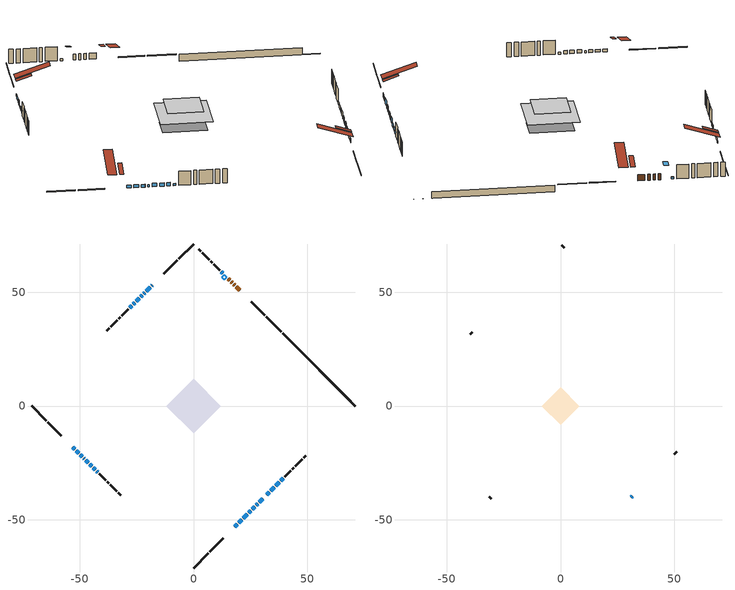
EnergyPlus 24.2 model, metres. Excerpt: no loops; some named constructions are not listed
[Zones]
conditioned space
 floor outside (Floor1 construction): -3.86,0 0,3.86 3.86,0 0,-3.86 z1.25
 floor adiabatic (AdiabaticFloorConstruction): -11.9,0 0,11.9 11.9,0 0,-11.9 z3.69
 floor foundation (Slab1 construction): -8,2.19 -2.19,8 8,-2.19 2.19,-8 z-1.13
 wall outside (RimJoist1 construction): 0,-71.2 6.49,-64.72 / -71.2,0 -64.72,-6.49 / 0,71.2 -6.49,64.72 / 38.54,32.66 32.05,39.15 z1.25:1.55
 wall outside (RimJoist2 construction): 7.14,-64.06 13.14,-58.06 / -64.06,-7.14 -58.06,-13.14 / -7.14,64.06 -13.14,58.06 / 31.4,39.81 25.4,45.81 z1.25:1.55
 wall outside (AdiabaticWallConstruction 1): 20.39,50.81 18.86,52.34 / 18.2,53 17.6,53.61 / 16.94,54.26 16.49,54.71 / 15.84,55.36 15.27,55.94 z1.25:3.28
 wall outside (AdiabaticWallConstruction): -18.15,53.06 -18.44,52.77 / -53.06,-18.15 -52.1,-19.1 / -51.45,-19.76 -50.4,-20.8 / -49.75,-21.46 -48.94,-22.27 / -21.37,49.84 -21.76,49.44 z1.25:2.17; 18.15,-53.06 19.19,-52.01 / 19.85,-51.36 21.14,-50.06 / 36.23,-34.97 37.78,-33.42 / -25.76,45.44 -26.52,44.68 / -27.17,44.03 -28.11,43.09 z1.25:2.57; 21.8,-49.41 23.67,-47.54 / 25.81,-45.4 26.85,-44.35 / 32.15,-39.05 33.39,-37.81 z1.25:3.23; -19.09,52.11 -20.71,50.49 / 27.5,-43.7 28.31,-42.89 / -47.28,-23.92 -46.24,-24.96 / -45.58,-25.62 -44.63,-26.57 / -43.97,-27.23 -43.16,-28.04 z1.25:2.37; 24.32,-46.88 25.15,-46.05 z1.25:2.77; 28.97,-42.23 30.48,-40.72 z1.25:2.9; -48.28,-22.92 -47.94,-23.26 z1.25:1.91; -22.42,48.79 -23.23,47.98 z1.25:2.93; 12.82,58.39 12.29,58.91 / -42.51,-28.69 -41.99,-29.22 z1.25:1.94; 34.05,-37.15 35.58,-35.63 z1.25:2.6; -23.88,47.32 -25.11,46.1 z1.25:1.5; 38.43,-32.77 39.39,-31.81 z1.25:2.47
 wall outside (Wall1 construction): 40.05,-31.15 42.84,-28.36 / -41.33,-29.87 -38.54,-32.67 / -28.76,42.44 -31.56,39.64 / 11.64,59.57 8.84,62.36 z1.25:6.13
 wall outside (Wall2 construction): 43.5,-27.7 44.11,-27.09 / -37.88,-33.32 -37.27,-33.94 / -32.22,38.99 -32.83,38.38 / 8.18,63.02 7.57,63.63 z1.25:6.13
 wall outside (Wall3 construction): 44.77,-26.43 47.75,-23.45 / -36.61,-34.59 -33.63,-37.58 / -33.48,37.72 -36.47,34.74 / 6.92,64.29 3.93,67.27 z1.25:6.13
 wall outside (Wall4 construction): 48.41,-22.79 49.42,-21.78 / -32.97,-38.23 -31.96,-39.24 / -37.12,34.08 -38.13,33.07 / 3.28,67.93 2.27,68.94 z1.25:6.13
 wall foundation (FoundationWall1 construction): 39.2,32.01,-1.13 39.2,32.01,1.25 67.11,4.09,1.25 67.11,4.09,-1.03 71.2,0,-1.03 71.2,0,-1.13
 window (WindowConstruction 18): -18.15,53.06 -18.44,52.77 z1.25:2.16
 window (WindowConstruction 2): 18.15,-53.06 19.19,-52.01 z1.25:2.57
 window (WindowConstruction 3): 19.85,-51.36 21.14,-50.06 z1.25:2.57
 window (WindowConstruction 4): 21.8,-49.41 23.67,-47.54 z1.25:3.23
 window (WindowConstruction 5): -53.06,-18.15 -52.1,-19.1 z1.25:2.16
 window (WindowConstruction 6): -51.45,-19.76 -50.4,-20.8 z1.25:2.16
 window (WindowConstruction 7): -49.75,-21.46 -48.94,-22.27 z1.25:2.16
 window (WindowConstruction 8): -19.09,52.11 -20.71,50.49 z1.25:2.37
 window (WindowConstruction 9): 24.32,-46.88 25.15,-46.05 z1.25:2.77
 window (WindowConstruction 10): 25.81,-45.4 26.85,-44.35 z1.25:3.23
 window (WindowConstruction 11): 27.51,-43.7 28.31,-42.89 z1.25:2.37
 window (WindowConstruction 12): 28.97,-42.23 30.48,-40.72 z1.25:2.9
 window (WindowConstruction 13): -48.28,-22.92 -47.94,-23.26 z1.25:1.91
 window (WindowConstruction 14): -47.28,-23.92 -46.24,-24.96 z1.25:2.37
 window (WindowConstruction 15): -45.58,-25.62 -44.63,-26.57 z1.25:2.37
 window (WindowConstruction 19): -21.37,49.84 -21.76,49.44 z1.25:2.16
 window (WindowConstruction 16): -22.42,48.79 -23.23,47.98 z1.25:2.93
 window (WindowConstruction 17): -43.97,-27.23 -43.17,-28.04 z1.25:2.37
 window (WindowConstruction 22): 12.81,58.39 12.29,58.91 z1.25:1.94
 window (WindowConstruction 23): 32.15,-39.05 33.39,-37.81 z1.25:3.23
 window (WindowConstruction 24): 34.05,-37.15 35.57,-35.63 z1.25:2.6
 window (WindowConstruction 25): 36.23,-34.97 37.78,-33.43 z1.25:2.57
 window (WindowConstruction 26): -42.51,-28.69 -41.99,-29.22 z1.25:1.94
 window (WindowConstruction 20): -23.88,47.32 -25.11,46.1 z1.25:1.5
 window (WindowConstruction 21): 38.43,-32.77 39.39,-31.81 z1.25:2.47
 window (WindowConstruction): -25.76,45.44 -26.52,44.69 z1.25:2.57
 window (WindowConstruction 1): -27.17,44.03 -28.11,43.1 z1.25:2.57
 door (Door): 20.39,50.81 18.86,52.34 z1.25:3.28
 door (Door 1): 18.2,53 17.6,53.61 z1.25:3.28
 door (Door 2): 16.94,54.26 16.5,54.71 z1.25:3.28
 door (Door 3): 15.84,55.36 15.27,55.94 z1.25:3.28
 ceiling adiabatic (AdiabaticFloorConstruction): 0,-11.9 11.9,0 0,11.9 -11.9,0 z3.69
 roof outside (Roof2 construction): 17.49,-53.71,6.13 13.95,-50.17,7.8 13.01,-51.1,7.8 16.56,-54.65,6.13; -53.71,-17.49,6.13 -50.17,-13.95,7.8 -51.1,-13.01,7.8 -54.65,-16.56,6.13; -17.49,53.71,6.13 -13.95,50.17,7.8 -13.01,51.1,7.8 -16.56,54.65,6.13; 21.05,50.15,6.13 17.51,46.61,7.8 18.44,45.68,7.8 21.98,49.22,6.13
 roof outside (AdiabaticRoofConstruction): 13.47,57.73,6.13 12.39,56.65,6.64 13.53,55.51,6.64 14.61,56.59,6.13
 skylight (SkylightConstruction): 13.47,57.73,6.13 12.39,56.65,6.64 13.53,55.52,6.64 14.61,56.59,6.13
attic - vented
 floor to conditioned space (Floor3 construction Reversed): -8.18,0 0,8.18 8.18,0 0,-8.18 z6.13
 wall outside (AdiabaticWallConstruction): 31.13,-40.07 31.5,-39.71 z1.25:2.17
 wall outside (Wall5 construction): 50.08,-21.13 51.03,-20.17 / -31.3,-39.9 -30.35,-40.85 / -38.79,32.41 -39.74,31.46 / 1.61,69.59 0.66,70.55 z1.25:6.13
 window (WindowConstruction 27): 31.14,-40.07 31.5,-39.71 z1.25:2.16
 roof outside (Roof1 construction): 15.9,-55.3,6.13 7.93,-47.34,9.88 5.83,-49.44,9.88 13.8,-57.4,6.13; -55.3,-15.9,6.13 -47.34,-7.93,9.88 -49.44,-5.83,9.88 -57.4,-13.8,6.13; -15.9,55.3,6.13 -7.93,47.34,9.88 -5.83,49.44,9.88 -13.8,57.4,6.13; 22.64,48.56,6.13 14.67,40.6,9.88 16.77,38.5,9.88 24.74,46.46,6.13
[Construction]
Floor3 construction: ceiling loosefill ins, ceiling stud and cavity, gypsum board
[EnergyManagementSystem:Program]
component_loads_program: Set loads_htg_walls = 0; Set loads_htg_rim_joists = 0; Set loads_htg_foundation_walls = 0; Set loads_htg_floors = 0; Set loads_htg_slabs = 0; Set loads_htg_ceilings = 0; Set loads_htg_roofs = 0; Set loads_htg_windows_conduction = 0; Set loads_htg_windows_solar = 0; Set loads_htg_doors = 0; Set loads_htg_skylights_conduction = 0; Set loads_htg_skylights_solar = 0; Set loads_htg_internal_mass = 0; Set loads_htg_intgains = 0; Set loads_htg_lighting = 0; Set loads_htg_infil = 0; Set loads_htg_mechvent = 0; Set loads_htg_natvent = 0; Set loads_htg_whf = 0; Set loads_htg_ducts = 0; Set loads_clg_walls = 0; Set loads_clg_rim_joists = 0; Set loads_clg_foundation_walls = 0; Set loads_clg_floors = 0; Set loads_clg_slabs = 0; Set loads_clg_ceilings = 0; Set loads_clg_roofs = 0; Set loads_clg_windows_conduction = 0; Set loads_clg_windows_solar = 0; Set loads_clg_doors = 0; Set loads_clg_skylights_conduction = 0; Set loads_clg_skylights_solar = 0; Set loads_clg_internal_mass = 0; Set loads_clg_intgains = 0; Set loads_clg_lighting = 0; Set loads_clg_infil = 0; Set loads_clg_mechvent = 0; Set loads_clg_natvent = 0; Set loads_clg_whf = 0; Set loads_clg_ducts = 0; Set hr_walls = 0; Set hr_walls = hr_walls + s_conv_18 + s_ig_18 + s_sol_18 + s_lgt_18 + s_surf_18; Set hr_walls = hr_walls + s_conv_19 + s_ig_19 + s_sol_19 + s_lgt_19 + s_surf_19; Set hr_walls = hr_walls + s_conv_20 + s_ig_20 + s_sol_20 + s_lgt_20 + s_surf_20; Set hr_walls = hr_walls + s_conv_21 + s_ig_21 + s_sol_21 + s_lgt_21 + s_surf_21; Set hr_walls = hr_walls + s_conv_22 + s_ig_22 + s_sol_22 + s_lgt_22 + s_surf_22; Set hr_walls = hr_walls + s_conv_23 + s_ig_23 + s_sol_23 + s_lgt_23 + s_surf_23; Set hr_walls = hr_walls + s_conv_24 + s_ig_24 + s_sol_24 + s_lgt_24 + s_surf_24; Set hr_walls = hr_walls + s_conv_25 + s_ig_25 + s_sol_25 + s_lgt_25 + s_surf_25; Set hr_walls = hr_walls + s_conv_26 + s_ig_26 + s_sol_26 + s_lgt_26 + s_surf_26; Set hr_walls = hr_walls + s_conv_27 + s_ig_27 + s_sol_27 + s_lgt_27 + s_surf_27; Set hr_walls = hr_walls + s_conv_28 + s_ig_28 + s_sol_28 + s_lgt_28 + s_surf_28; Set hr_walls = hr_walls + s_conv_29 + s_ig_29 + s_sol_29 + s_lgt_29 + s_surf_29; Set hr_walls = hr_walls + s_conv_30 + s_ig_30 + s_sol_30 + s_lgt_30 + s_surf_30; Set hr_walls = hr_walls + s_conv_31 + s_ig_31 + s_sol_31 + s_lgt_31 + s_surf_31; Set hr_walls = hr_walls + s_conv_32 + s_ig_32 + s_sol_32 + s_lgt_32 + s_surf_32; Set hr_walls = hr_walls + s_conv_33 + s_ig_33 + s_sol_33 + s_lgt_33 + s_surf_33; Set hr_rim_joists = 0; Set hr_rim_joists = hr_rim_joists + s_conv_5 + s_ig_5 + s_sol_5 + s_lgt_5 + s_surf_5; Set hr_rim_joists = hr_rim_joists + s_conv_6 + s_ig_6 + s_sol_6 + s_lgt_6 + s_surf_6; Set hr_rim_joists = hr_rim_joists + s_conv_7 + s_ig_7 + s_sol_7 + s_lgt_7 + s_surf_7; Set hr_rim_joists = hr_rim_joists + s_conv_8 + s_ig_8 + s_sol_8 + s_lgt_8 + s_surf_8; Set hr_rim_joists = hr_rim_joists + s_conv_9 + s_ig_9 + s_sol_9 + s_lgt_9 + s_surf_9; Set hr_rim_joists = hr_rim_joists + s_conv_10 + s_ig_10 + s_sol_10 + s_lgt_10 + s_surf_10; Set hr_rim_joists = hr_rim_joists + s_conv_11 + s_ig_11 + s_sol_11 + s_lgt_11 + s_surf_11; Set hr_rim_joists = hr_rim_joists + s_conv_12 + s_ig_12 + s_sol_12 + s_lgt_12 + s_surf_12; Set hr_foundation_walls = 0; Set hr_foundation_walls = hr_foundation_walls + s_conv_2 + s_ig_2 + s_sol_2 + s_lgt_2 + s_surf_2; Set hr_floors = 0; Set hr_floors = hr_floors + s_conv + s_ig + s_sol + s_lgt + s_surf; Set hr_slabs = 0; Set hr_slabs = hr_slabs + s_conv_17 + s_ig_17 + s_sol_17 + s_lgt_17 + s_surf_17; Set hr_ceilings = 0; Set hr_ceilings = hr_ceilings + s_conv_1 + s_ig_1 + s_sol_1 + s_lgt_1 + s_surf_1; Set hr_roofs = 0; Set hr_roofs = hr_roofs + s_conv_13 + s_ig_13 + s_sol_13 + s_lgt_13 + s_surf_13; Set hr_roofs = hr_roofs + s_conv_14 + s_ig_14 + s_sol_14 + s_lgt_14 + s_surf_14; Set hr_roofs = hr_roofs + s_conv_15 + s_ig_15 + s_sol_15 + s_lgt_15 + s_surf_15; Set hr_roofs = hr_roofs + s_conv_16 + s_ig_16 + s_sol_16 + s_lgt_16 + s_surf_16; Set hr_windows_conduction = 0; Set hr_windows_conduction = hr_windows_conduction + ss_conv_4; Set hr_windows_conduction = hr_windows_conduction + ss_ig_4; Set hr_windows_conduction = hr_windows_conduction + ss_surf_4; Set hr_windows_conduction = hr_windows_conduction + ss_conv_5; Set hr_windows_conduction = hr_windows_conduction + ss_ig_5; Set hr_windows_conduction = hr_windows_conduction + ss_surf_5; Set hr_windows_conduction = hr_windows_conduction + ss_conv_6; Set hr_windows_conduction = hr_windows_conduction + ss_ig_6; Set hr_windows_conduction = hr_windows_conduction + ss_surf_6; Set hr_windows_conduction = hr_windows_conduction + ss_conv_7; Set hr_windows_conduction = hr_windows_conduction + ss_ig_7; Set hr_windows_conduction = hr_windows_conduction + ss_surf_7; Set hr_windows_conduction = hr_windows_conduction + ss_conv_8; Set hr_windows_conduction = hr_windows_conduction + ss_ig_8; Set hr_windows_conduction = hr_windows_conduction + ss_surf_8; Set hr_windows_conduction = hr_windows_conduction + ss_conv_9; Set hr_windows_conduction = hr_windows_conduction + ss_ig_9; Set hr_windows_conduction = hr_windows_conduction + ss_surf_9; Set hr_windows_conduction = hr_windows_conduction + ss_conv_10; Set hr_windows_conduction = hr_windows_conduction + ss_ig_10; Set hr_windows_conduction = hr_windows_conduction + ss_surf_10; Set hr_windows_conduction = hr_windows_conduction + ss_conv_11; Set hr_windows_conduction = hr_windows_conduction + ss_ig_11; Set hr_windows_conduction = hr_windows_conduction + ss_surf_11; Set hr_windows_conduction = hr_windows_conduction + ss_conv_12; Set hr_windows_conduction = hr_windows_conduction + ss_ig_12; Set hr_windows_conduction = hr_windows_conduction + ss_surf_12; Set hr_windows_conduction = hr_windows_conduction + ss_conv_13; Set hr_windows_conduction = hr_windows_conduction + ss_ig_13; Set hr_windows_conduction = hr_windows_conduction + ss_surf_13; Set hr_windows_conduction = hr_windows_conduction + ss_conv_14; Set hr_windows_conduction = hr_windows_conduction + ss_ig_14; Set hr_windows_conduction = hr_windows_conduction + ss_surf_14; Set hr_windows_conduction = hr_windows_conduction + ss_conv_15; Set hr_windows_conduction = hr_windows_conduction + ss_ig_15; Set hr_windows_conduction = hr_windows_conduction + ss_surf_15; Set hr_windows_conduction = hr_windows_conduction + ss_conv_16; Set hr_windows_conduction = hr_windows_conduction + ss_ig_16; Set hr_windows_conduction = hr_windows_conduction + ss_surf_16; Set hr_windows_conduction = hr_windows_conduction + ss_conv_17; Set hr_windows_conduction = hr_windows_conduction + ss_ig_17; Set hr_windows_conduction = hr_windows_conduction + ss_surf_17; Set hr_windows_conduction = hr_windows_conduction + ss_conv_18; Set hr_windows_conduction = hr_windows_conduction + ss_ig_18; Set hr_windows_conduction = hr_windows_conduction + ss_surf_18; Set hr_windows_conduction = hr_windows_conduction + ss_conv_19; Set hr_windows_conduction = hr_windows_conduction + ss_ig_19; Set hr_windows_conduction = hr_windows_conduction + ss_surf_19; Set hr_windows_conduction = hr_windows_conduction + ss_conv_20; Set hr_windows_conduction = hr_windows_conduction + ss_ig_20; Set hr_windows_conduction = hr_windows_conduction + ss_surf_20; Set hr_windows_conduction = hr_windows_conduction + ss_conv_21; Set hr_windows_conduction = hr_windows_conduction + ss_ig_21; Set hr_windows_conduction = hr_windows_conduction + ss_surf_21; Set hr_windows_conduction = hr_windows_conduction + ss_conv_23; Set hr_windows_conduction = hr_windows_conduction + ss_ig_23; Set hr_windows_conduction = hr_windows_conduction + ss_surf_23; Set hr_windows_conduction = hr_windows_conduction + ss_conv_24; Set hr_windows_conduction = hr_windows_conduction + ss_ig_24; Set hr_windows_conduction = hr_windows_conduction + ss_surf_24; Set hr_windows_conduction = hr_windows_conduction + ss_conv_25; Set hr_windows_conduction = hr_windows_conduction + ss_ig_25; Set hr_windows_conduction = hr_windows_conduction + ss_surf_25; Set hr_windows_conduction = hr_windows_conduction + ss_conv_26; Set hr_windows_conduction = hr_windows_conduction + ss_ig_26; Set hr_windows_conduction = hr_windows_conduction + ss_surf_26; Set hr_windows_conduction = hr_windows_conduction + ss_conv_27; Set hr_windows_conduction = hr_windows_conduction + ss_ig_27; Set hr_windows_conduction = hr_windows_conduction + ss_surf_27; Set hr_windows_conduction = hr_windows_conduction + ss_conv_28; Set hr_windows_conduction = hr_windows_conduction + ss_ig_28; Set hr_windows_conduction = hr_windows_conduction + ss_surf_28; Set hr_windows_conduction = hr_windows_conduction + ss_conv_29; Set hr_windows_conduction = hr_windows_conduction + ss_ig_29; Set hr_windows_conduction = hr_windows_conduction + ss_surf_29; Set hr_windows_conduction = hr_windows_conduction + ss_conv_30; Set hr_windows_conduction = hr_windows_conduction + ss_ig_30; Set hr_windows_conduction = hr_windows_conduction + ss_surf_30; Set hr_windows_conduction = hr_windows_conduction + ss_conv_31; Set hr_windows_conduction = hr_windows_conduction + ss_ig_31; Set hr_windows_conduction = hr_windows_conduction + ss_surf_31; Set hr_windows_solar = 0; Set hr_windows_solar = hr_windows_solar - ss_trans_in * ZoneTimestep * 3600 + ss_back_out * ZoneTimestep * 3600 + ss_trans_out * ZoneTimestep * 3600; Set hr_windows_solar = hr_windows_solar - ss_trans_in_1 * ZoneTimestep * 3600 + ss_back_out_1 * ZoneTimestep * 3600 + ss_trans_out_1 * ZoneTimestep * 3600; Set hr_windows_solar = hr_windows_solar - ss_trans_in_2 * ZoneTimestep * 3600 + ss_back_out_2 * ZoneTimestep * 3600 + ss_trans_out_2 * ZoneTimestep * 3600; Set hr_windows_solar = hr_windows_solar - ss_trans_in_3 * ZoneTimestep * 3600 + ss_back_out_3 * ZoneTimestep * 3600 + ss_trans_out_3 * ZoneTimestep * 3600; Set hr_windows_solar = hr_windows_solar - ss_trans_in_4 * ZoneTimestep * 3600 + ss_back_out_4 * ZoneTimestep * 3600 + ss_trans_out_4 * ZoneTimestep * 3600; Set hr_windows_solar = hr_windows_solar - ss_trans_in_5 * ZoneTimestep * 3600 + ss_back_out_5 * ZoneTimestep * 3600 + ss_trans_out_5 * ZoneTimestep * 3600; Set hr_windows_solar = hr_windows_solar - ss_trans_in_6 * ZoneTimestep * 3600 + ss_back_out_6 * ZoneTimestep * 3600 + ss_trans_out_6 * ZoneTimestep * 3600; Set hr_windows_solar = hr_windows_solar - ss_trans_in_7 * ZoneTimestep * 3600 + ss_back_out_7 * ZoneTimestep * 3600 + ss_trans_out_7 * ZoneTimestep * 3600; Set hr_windows_solar = hr_windows_solar - ss_trans_in_8 * ZoneTimestep * 3600 + ss_back_out_8 * ZoneTimestep * 3600 + ss_trans_out_8 * ZoneTimestep * 3600; Set hr_windows_solar = hr_windows_solar - ss_trans_in_9 * ZoneTimestep * 3600 + ss_back_out_9 * ZoneTimestep * 3600 + ss_trans_out_9 * ZoneTimestep * 3600; Set hr_windows_solar = hr_windows_solar - ss_trans_in_10 * ZoneTimestep * 3600 + ss_back_out_10 * ZoneTimestep * 3600 + ss_trans_out_10 * ZoneTimestep * 3600; Set hr_windows_solar = hr_windows_solar - ss_trans_in_11 * ZoneTimestep * 3600 + ss_back_out_11 * ZoneTimestep * 3600 + ss_trans_out_11 * ZoneTimestep * 3600; Set hr_windows_solar = hr_windows_solar - ss_trans_in_12 * ZoneTimestep * 3600 + ss_back_out_12 * ZoneTimestep * 3600 + ss_trans_out_12 * ZoneTimestep * 3600; Set hr_windows_solar = hr_windows_solar - ss_trans_in_13 * ZoneTimestep * 3600 + ss_back_out_13 * ZoneTimestep * 3600 + ss_trans_out_13 * ZoneTimestep * 3600; Set hr_windows_solar = hr_windows_solar - ss_trans_in_14 * ZoneTimestep * 3600 + ss_back_out_14 * ZoneTimestep * 3600 + ss_trans_out_14 * ZoneTimestep * 3600; Set hr_windows_solar = hr_windows_solar - ss_trans_in_15 * ZoneTimestep * 3600 + ss_back_out_15 * ZoneTimestep * 3600 + ss_trans_out_15 * ZoneTimestep * 3600; Set hr_windows_solar = hr_windows_solar - ss_trans_in_16 * ZoneTimestep * 3600 + ss_back_out_16 * ZoneTimestep * 3600 + ss_trans_out_16 * ZoneTimestep * 3600; Set hr_windows_solar = hr_windows_solar - ss_trans_in_17 * ZoneTimestep * 3600 + ss_back_out_17 * ZoneTimestep * 3600 + ss_trans_out_17 * ZoneTimestep * 3600; Set hr_windows_solar = hr_windows_solar - ss_trans_in_19 * ZoneTimestep * 3600 + ss_back_out_19 * ZoneTimestep * 3600 + ss_trans_out_19 * ZoneTimestep * 3600; Set hr_windows_solar = hr_windows_solar - ss_trans_in_20 * ZoneTimestep * 3600 + ss_back_out_20 * ZoneTimestep * 3600 + ss_trans_out_20 * ZoneTimestep * 3600; Set hr_windows_solar = hr_windows_solar - ss_trans_in_21 * ZoneTimestep * 3600 + ss_back_out_21 * ZoneTimestep * 3600 + ss_trans_out_21 * ZoneTimestep * 3600; Set hr_windows_solar = hr_windows_solar - ss_trans_in_22 * ZoneTimestep * 3600 + ss_back_out_22 * ZoneTimestep * 3600 + ss_trans_out_22 * ZoneTimestep * 3600; Set hr_windows_solar = hr_windows_solar - ss_trans_in_23 * ZoneTimestep * 3600 + ss_back_out_23 * ZoneTimestep * 3600 + ss_trans_out_23 * ZoneTimestep * 3600; Set hr_windows_solar = hr_windows_solar - ss_trans_in_24 * ZoneTimestep * 3600 + ss_back_out_24 * ZoneTimestep * 3600 + ss_trans_out_24 * ZoneTimestep * 3600; Set hr_windows_solar = hr_windows_solar - ss_trans_in_25 * ZoneTimestep * 3600 + ss_back_out_25 * ZoneTimestep * 3600 + ss_trans_out_25 * ZoneTimestep * 3600; Set hr_windows_solar = hr_windows_solar - ss_trans_in_26 * ZoneTimestep * 3600 + ss_back_out_26 * ZoneTimestep * 3600 + ss_trans_out_26 * ZoneTimestep * 3600; Set hr_windows_solar = hr_windows_solar - ss_trans_in_27 * ZoneTimestep * 3600 + ss_back_out_27 * ZoneTimestep * 3600 + ss_trans_out_27 * ZoneTimestep * 3600; Set hr_doors = 0; Set hr_doors = hr_doors + ss_sol; Set hr_doors = hr_doors + ss_lgt; Set hr_doors = hr_doors + ss_conv; Set hr_doors = hr_doors + ss_ig; Set hr_doors = hr_doors + ss_surf; Set hr_doors = hr_doors + ss_sol_1; Set hr_doors = hr_doors + ss_lgt_1; Set hr_doors = hr_doors + ss_conv_1; Set hr_doors = hr_doors + ss_ig_1; Set hr_doors = hr_doors + ss_surf_1; Set hr_doors = hr_doors + ss_sol_2; Set hr_doors = hr_doors + ss_lgt_2; Set hr_doors = hr_doors + ss_conv_2; Set hr_doors = hr_doors + ss_ig_2; Set hr_doors = hr_doors + ss_surf_2; Set hr_doors = hr_doors + ss_sol_3; Set hr_doors = hr_doors + ss_lgt_3; Set hr_doors = hr_doors + ss_conv_3; Set hr_doors = hr_doors + ss_ig_3; Set hr_doors = hr_doors + ss_surf_3; Set hr_skylights_conduction = 0; Set hr_skylights_conduction = hr_skylights_conduction + ss_conv_22; Set hr_skylights_conduction = hr_skylights_conduction + ss_ig_22; Set hr_skylights_conduction = hr_skylights_conduction + ss_surf_22; Set hr_skylights_solar = 0; Set hr_skylights_solar = hr_skylights_solar - ss_trans_in_18 * ZoneTimestep * 3600 + ss_back_out_18 * ZoneTimestep * 3600 + ss_trans_out_18 * ZoneTimestep * 3600; Set hr_internal_mass = 0; Set hr_internal_mass = hr_internal_mass + s_conv_3 + s_ig_3 + s_sol_3 + s_lgt_3 + s_surf_3; Set hr_internal_mass = hr_internal_mass + s_conv_4 + s_ig_4 + s_sol_4 + s_lgt_4 + s_surf_4; Set hr_internal_mass = hr_internal_mass + im_conv + im_ig + im_sol + im_lgt + im_surf; Set hr_internal_mass = hr_internal_mass + im_conv_1 + im_ig_1 + im_sol_1 + im_lgt_1 + im_surf_1; Set hr_intgains = 0; Set hr_intgains = hr_intgains - ig_ee_conv - ig_ee_rad - ig_ee_conv_1 - ig_ee_rad_1 - ig_ee_conv_2 - ig_ee_rad_2 - ig_ee_conv_3 - ig_ee_rad_3 - ig_ee_conv_4 - ig_ee_rad_4 - ig_ee_conv_5 - ig_ee_rad_5 - ig_ee_conv_6 - ig_ee_rad_6 - ig_oe_conv - ig_oe_rad - ig_oe_conv_1 - ig_oe_rad_1 - ig_oe_conv_2 - ig_oe_rad_2 - ig_oe_conv_3 - ig_oe_rad_3 - ig_oe_conv_4 - ig_oe_rad_4 - ig_ppl_conv - ig_ppl_rad; Set hr_lighting = 0; Set hr_lighting = hr_lighting - ig_lgt_conv - ig_lgt_rad - ig_lgt_vis; Set hr_infil = 0; Set hr_infil = hr_infil - airflow_gain + airflow_loss; Set hr_natvent = 0; Set hr_natvent = hr_natvent - airflow_gain_1 + airflow_loss_1; Set hr_whf = 0; Set hr_whf = hr_whf - airflow_gain_2 + airflow_loss_2; Set hr_mechvent = 0; Set hr_mechvent = hr_mechvent - mv_conv - mv_rad - mv_conv_1 - mv_rad_1 - mv_conv_2 - mv_rad_2 - mv_conv_3 - mv_rad_3 - mv_conv_4 - mv_rad_4 - mv_conv_5 - mv_rad_5 - mv_conv_6 - mv_rad_6; Set hr_ducts = 0; Set hr_intgains = hr_intgains + dhw_loss * (0.64*(1-dhw_rtf) + 1.0*dhw_rtf); Set htg_mode = 0; Set clg_mode = 0; If (htg_load_cond > 0); Set htg_mode = 1.0; ElseIf (clg_load_cond > 0); Set clg_mode = 1.0; Else; Set htg_season = 0; Set clg_season = 0; If ((DayOfYear >= 1) && (DayOfYear <= 365)); Set clg_season = 1; EndIf; If ((DayOfYear >= 1) && (DayOfYear <= 365)); Set htg_season = 1; EndIf; If ((airflow_gain_1 <> 0) || (airflow_loss_1 <> 0)) && (clg_season == 1); Set clg_mode = 1.0; ElseIf ((airflow_gain_2 <> 0) || (airflow_loss_2 <> 0)) && (clg_season == 1); Set clg_mode = 1.0; Else; Set Tmid_setpoint = (htg_sp_s_1 + clg_sp_s_1) / 2; If (tin_s_1 > Tmid_setpoint) && (clg_season == 1); Set clg_mode = 1.0; ElseIf (tin_s_1 < Tmid_setpoint) && (htg_season == 1); Set htg_mode = 1.0; EndIf; EndIf; EndIf; Set loads_htg_walls = loads_htg_walls + (hr_walls * htg_mode * 1); Set loads_htg_rim_joists = loads_htg_rim_joists + (hr_rim_joists * htg_mode * 1); Set loads_htg_foundation_walls = loads_htg_foundation_walls + (hr_foundation_walls * htg_mode * 1); Set loads_htg_floors = loads_htg_floors + (hr_floors * htg_mode * 1); Set loads_htg_slabs = loads_htg_slabs + (hr_slabs * htg_mode * 1); Set loads_htg_ceilings = loads_htg_ceilings + (hr_ceilings * htg_mode * 1); Set loads_htg_roofs = loads_htg_roofs + (hr_roofs * htg_mode * 1); Set loads_htg_windows_conduction = loads_htg_windows_conduction + (hr_windows_conduction * htg_mode * 1); Set loads_htg_windows_solar = loads_htg_windows_solar + (hr_windows_solar * htg_mode * 1); Set loads_htg_doors = loads_htg_doors + (hr_doors * htg_mode * 1); Set loads_htg_skylights_conduction = loads_htg_skylights_conduction + (hr_skylights_conduction * htg_mode * 1); Set loads_htg_skylights_solar = loads_htg_skylights_solar + (hr_skylights_solar * htg_mode * 1); Set loads_htg_internal_mass = loads_htg_internal_mass + (hr_internal_mass * htg_mode * 1); Set loads_htg_intgains = loads_htg_intgains + (hr_intgains * htg_mode * 1); Set loads_htg_lighting = loads_htg_lighting + (hr_lighting * htg_mode * 1); Set loads_htg_infil = loads_htg_infil + (hr_infil * htg_mode * 1); Set loads_htg_mechvent = loads_htg_mechvent + (hr_mechvent * htg_mode * 1); Set loads_htg_natvent = loads_htg_natvent + (hr_natvent * htg_mode * 1); Set loads_htg_whf = loads_htg_whf + (hr_whf * htg_mode * 1); Set loads_htg_ducts = loads_htg_ducts + (hr_ducts * htg_mode * 1); Set loads_clg_walls = loads_clg_walls + (-hr_walls * clg_mode * 1); Set loads_clg_rim_joists = loads_clg_rim_joists + (-hr_rim_joists * clg_mode * 1); Set loads_clg_foundation_walls = loads_clg_foundation_walls + (-hr_foundation_walls * clg_mode * 1); Set loads_clg_floors = loads_clg_floors + (-hr_floors * clg_mode * 1); Set loads_clg_slabs = loads_clg_slabs + (-hr_slabs * clg_mode * 1); Set loads_clg_ceilings = loads_clg_ceilings + (-hr_ceilings * clg_mode * 1); Set loads_clg_roofs = loads_clg_roofs + (-hr_roofs * clg_mode * 1); Set loads_clg_windows_conduction = loads_clg_windows_conduction + (-hr_windows_conduction * clg_mode * 1); Set loads_clg_windows_solar = loads_clg_windows_solar + (-hr_windows_solar * clg_mode * 1); Set loads_clg_doors = loads_clg_doors + (-hr_doors * clg_mode * 1); Set loads_clg_skylights_conduction = loads_clg_skylights_conduction + (-hr_skylights_conduction * clg_mode * 1); Set loads_clg_skylights_solar = loads_clg_skylights_solar + (-hr_skylights_solar * clg_mode * 1); Set loads_clg_internal_mass = loads_clg_internal_mass + (-hr_internal_mass * clg_mode * 1); Set loads_clg_intgains = loads_clg_intgains + (-hr_intgains * clg_mode * 1); Set loads_clg_lighting = loads_clg_lighting + (-hr_lighting * clg_mode * 1); Set loads_clg_infil = loads_clg_infil + (-hr_infil * clg_mode * 1); Set loads_clg_mechvent = loads_clg_mechvent + (-hr_mechvent * clg_mode * 1); Set loads_clg_natvent = loads_clg_natvent + (-hr_natvent * clg_mode * 1); Set loads_clg_whf = loads_clg_whf + (-hr_whf * clg_mode * 1); Set loads_clg_ducts = loads_clg_ducts + (-hr_ducts * clg_mode * 1)
infil_program: Set p_m = 0.14; Set p_s = 0.22; Set s_m = 270; Set s_s = 370; Set z_m = 9.99744; Set z_s = 5.9839226574074456; Set f_t = (((s_m/z_m)^p_m)*((z_s/s_s)^p_s)); Set Tdiff = tin_s-tout_s; Set dT = @Abs Tdiff; Set c = 0.117; Set Cs = 0.1091; Set Cw = 0.1505; Set n = 0.65; Set sft = (f_t*0.54); Set temp1 = ((c*Cw)*((sft*site_vw_s)^(2*n)))^2; Set Qinf = (((c*Cs*(dT^n))^2)+temp1)^0.5; Set Qinf = (@Max Qinf 0); Set mech_vent_house_fan_sensible_load_act = 0.0; Set mech_vent_house_fan_latent_load_act = 0.0; Set OASupInPb = out_pb_s; Set OASupInTemp = tout_s; Set OASupInW = out_wt_s; Set OASupRho = (@RhoAirFnPbTdbW OASupInPb OASupInTemp OASupInW); Set OASupCp = (@CpAirFnW OASupInW); Set OASupInEnth = (@HFnTdbW OASupInTemp OASupInW); Set ZoneTemp = tin_s; Set ZoneW = win_s; Set ZoneCp = (@CpAirFnW ZoneW); Set ZoneAirEnth = (@HFnTdbW ZoneTemp ZoneW); Set mech_vent_house_fan_cfis_act = 0.0; Set QWHV_cfis_sup = 0.0; Set QWHV_cfis_suppl_sup = 0.0; Set QWHV_cfis_suppl_exh = 0.0; Set Qrange = 0; Set Qbath = 0; Set Qbath = Qbath + 0.066 * mech_vent_bath_fan_0_sch_s; Set Qbath = Qbath + 0.066 * mech_vent_bath_fan_1_sch_s; Set Qbath = Qbath + 0.066 * mech_vent_bath_fan_2_sch_s; Set Qdryer = 0; Set Qdryer = Qdryer + 0.00308 * clothes_dryer_exhaust_0_sch_s; Set QWHV_sup = 0.0; Set QWHV_exh = 0.0; Set Qsupply = QWHV_sup + QWHV_cfis_sup + QWHV_cfis_suppl_sup; Set Qexhaust = Qrange + Qbath + Qdryer + QWHV_exh + QWHV_cfis_suppl_exh; Set Qfan = (@Max Qexhaust Qsupply); Set Qducts = 0; If Qducts < 0; Set Qsupply = Qsupply - Qducts; Else; Set Qexhaust = Qexhaust + Qducts; EndIf; Set Qfan_with_ducts = (@Max Qexhaust Qsupply); Set Qimb = (@Abs (Qsupply - Qexhaust)); If Qinf + Qimb > 0; Set Qtot = Qfan_with_ducts + (Qinf^2) / (Qinf + Qimb); Else; Set Qtot = Qfan_with_ducts; EndIf; Set Qinf_adj = Qtot - Qfan; Set infil_flow_act = Qinf_adj; Set infil_program_Qinf = Qinf_adj; Set infil_program_Qfan = Qfan; Set Qload = Qfan; Set Effectiveness_Sens = 0.0; Set Effectiveness_Lat = 0.0; Set Fan_MFR = Qload * OASupRho; Set ZoneInEnth = OASupInEnth; Set ZoneInTemp = OASupInTemp; Set FanTotalToCond = Fan_MFR * (ZoneInEnth - ZoneAirEnth); Set FanSensToCond = Fan_MFR * ZoneCp * (ZoneInTemp - ZoneTemp); Set FanLatToCond = FanTotalToCond - FanSensToCond; Set mech_vent_house_fan_sensible_load_act = mech_vent_house_fan_sensible_load_act + FanSensToCond; Set mech_vent_house_fan_latent_load_act = mech_vent_house_fan_latent_load_act + FanLatToCond
unmet_hours_program: Set htg_unmet_hours = 0; Set clg_unmet_hours = 0; Set unit_htg_unmet_hours = 0; If ((DayOfYear >= 1) && (DayOfYear <= 365)); Set unit_htg_unmet_hours = unit_htg_unmet_hours + conditioned_space_htg_unmet_s; If unit_htg_unmet_hours > htg_unmet_hours; Set htg_unmet_hours = unit_htg_unmet_hours; EndIf; EndIf; Set unit_clg_unmet_hours = 0; If ((DayOfYear >= 1) && (DayOfYear <= 365)); Set unit_clg_unmet_hours = unit_clg_unmet_hours + conditioned_space_clg_unmet_s; If unit_clg_unmet_hours > clg_unmet_hours; Set clg_unmet_hours = unit_clg_unmet_hours; EndIf; EndIf
water_heater_EC_adj: If WarmupFlag == 0; Set dhw_e_cons = water_heater_energy + water_heater_on_cycle_parasitic + water_heater_off_cycle_parasitic; Set water_heater_ec_adj_act = 0.0 * dhw_e_cons / 1; EndIf
[EnergyManagementSystem:ProgramCallingManager]
central_ac_and_furnace_supply_fan_disaggregate_program_calling_manager: EndOfSystemTimestepBeforeHVACReporting; central_ac_and_furnace_supply_fan_disaggregate_program
central_ac_and_furnace_supply_fan_disaggregate_program_calling_manager 1: EndOfSystemTimestepBeforeHVACReporting; central_ac_and_furnace_supply_fan_disaggregate_program_1
component_loads_program_calling_manager: EndOfZoneTimestepAfterZoneReporting; component_loads_program
fridge_schedule_program_calling_manager: BeginZoneTimestepAfterInitHeatBalance; fridge_schedule_program
infil_program_calling_manager: BeginZoneTimestepAfterInitHeatBalance; infil_program
natural_vent_program_calling_manager: BeginZoneTimestepAfterInitHeatBalance; natural_vent_program
total_airflows_program_calling_manager: EndOfZoneTimestepAfterZoneReporting; total_airflows_program
total_loads_program_calling_manager: EndOfZoneTimestepAfterZoneReporting; total_loads_program
unit_heater_supply_fan_disaggregate_program_calling_manager: EndOfSystemTimestepBeforeHVACReporting; unit_heater_supply_fan_disaggregate_program
unmet_hours_program_calling_manager: EndOfZoneTimestepBeforeZoneReporting; unmet_hours_program
water_heater_EC_adj_ProgramManager: EndOfSystemTimestepBeforeHVACReporting; water_heater_EC_adj
[EnergyManagementSystem:OutputVariable] Type of Data in Variable=Summed
Name | EMS Variable | Update Frequency | EMS Program or Subroutine | Units
central ac and furnace supply fan disaggregate clg | central_ac_and_furnace_supply_fan_clg | SystemTimestep | central_ac_and_furnace_supply_fan_disaggregate_program | J
central ac and furnace supply fan disaggregate htg primary | central_ac_and_furnace_supply_fan_primary_htg | SystemTimestep | central_ac_and_furnace_supply_fan_disaggregate_program_1 | J
unit heater supply fan disaggregate htg primary | unit_heater_supply_fan_primary_htg | SystemTimestep | unit_heater_supply_fan_disaggregate_program | J
loads_htg_tot_peakload_outvar; loads_htg_tot_annual_outvar; Energy Management System Output Variable 1; Energy Management System Output Variable 45 | loads_htg_tot | ZoneTimestep | total_loads_program | J
loads_clg_tot_peakload_outvar; loads_clg_tot_annual_outvar; Energy Management System Output Variable 2; Energy Management System Output Variable 46 | loads_clg_tot | ZoneTimestep | total_loads_program | J
htg_unmet_hours_annual_outvar; Energy Management System Output Variable 3 | htg_unmet_hours | ZoneTimestep | unmet_hours_program | hr
clg_unmet_hours_annual_outvar; Energy Management System Output Variable 4 | clg_unmet_hours | ZoneTimestep | unmet_hours_program | hr
loads_htg_roofs_annual_outvar; Energy Management System Output Variable 5 | loads_htg_roofs | ZoneTimestep | component_loads_program | J
loads_htg_ceilings_annual_outvar; Energy Management System Output Variable 6 | loads_htg_ceilings | ZoneTimestep | component_loads_program | J
loads_htg_walls_annual_outvar; Energy Management System Output Variable 7 | loads_htg_walls | ZoneTimestep | component_loads_program | J
loads_htg_rim_joists_annual_outvar; Energy Management System Output Variable 8 | loads_htg_rim_joists | ZoneTimestep | component_loads_program | J
loads_htg_foundation_walls_annual_outvar; Energy Management System Output Variable 9 | loads_htg_foundation_walls | ZoneTimestep | component_loads_program | J
loads_htg_doors_annual_outvar; Energy Management System Output Variable 10 | loads_htg_doors | ZoneTimestep | component_loads_program | J
loads_htg_windows_conduction_annual_outvar; Energy Management System Output Variable 11 | loads_htg_windows_conduction | ZoneTimestep | component_loads_program | J
loads_htg_windows_solar_annual_outvar; Energy Management System Output Variable 12 | loads_htg_windows_solar | ZoneTimestep | component_loads_program | J
loads_htg_skylights_conduction_annual_outvar; Energy Management System Output Variable 13 | loads_htg_skylights_conduction | ZoneTimestep | component_loads_program | J
loads_htg_skylights_solar_annual_outvar; Energy Management System Output Variable 14 | loads_htg_skylights_solar | ZoneTimestep | component_loads_program | J
loads_htg_floors_annual_outvar; Energy Management System Output Variable 15 | loads_htg_floors | ZoneTimestep | component_loads_program | J
loads_htg_slabs_annual_outvar; Energy Management System Output Variable 16 | loads_htg_slabs | ZoneTimestep | component_loads_program | J
loads_htg_internal_mass_annual_outvar; Energy Management System Output Variable 17 | loads_htg_internal_mass | ZoneTimestep | component_loads_program | J
loads_htg_infil_annual_outvar; Energy Management System Output Variable 18 | loads_htg_infil | ZoneTimestep | component_loads_program | J
loads_htg_natvent_annual_outvar; Energy Management System Output Variable 19 | loads_htg_natvent | ZoneTimestep | component_loads_program | J
loads_htg_mechvent_annual_outvar; Energy Management System Output Variable 20 | loads_htg_mechvent | ZoneTimestep | component_loads_program | J
loads_htg_whf_annual_outvar; Energy Management System Output Variable 21 | loads_htg_whf | ZoneTimestep | component_loads_program | J
loads_htg_ducts_annual_outvar; Energy Management System Output Variable 22 | loads_htg_ducts | ZoneTimestep | component_loads_program | J
loads_htg_intgains_annual_outvar; Energy Management System Output Variable 23 | loads_htg_intgains | ZoneTimestep | component_loads_program | J
loads_htg_lighting_annual_outvar; Energy Management System Output Variable 24 | loads_htg_lighting | ZoneTimestep | component_loads_program | J
loads_clg_roofs_annual_outvar; Energy Management System Output Variable 25 | loads_clg_roofs | ZoneTimestep | component_loads_program | J
loads_clg_ceilings_annual_outvar; Energy Management System Output Variable 26 | loads_clg_ceilings | ZoneTimestep | component_loads_program | J
loads_clg_walls_annual_outvar; Energy Management System Output Variable 27 | loads_clg_walls | ZoneTimestep | component_loads_program | J
loads_clg_rim_joists_annual_outvar; Energy Management System Output Variable 28 | loads_clg_rim_joists | ZoneTimestep | component_loads_program | J
loads_clg_foundation_walls_annual_outvar; Energy Management System Output Variable 29 | loads_clg_foundation_walls | ZoneTimestep | component_loads_program | J
loads_clg_doors_annual_outvar; Energy Management System Output Variable 30 | loads_clg_doors | ZoneTimestep | component_loads_program | J
loads_clg_windows_conduction_annual_outvar; Energy Management System Output Variable 31 | loads_clg_windows_conduction | ZoneTimestep | component_loads_program | J
loads_clg_windows_solar_annual_outvar; Energy Management System Output Variable 32 | loads_clg_windows_solar | ZoneTimestep | component_loads_program | J
loads_clg_skylights_conduction_annual_outvar; Energy Management System Output Variable 33 | loads_clg_skylights_conduction | ZoneTimestep | component_loads_program | J
loads_clg_skylights_solar_annual_outvar; Energy Management System Output Variable 34 | loads_clg_skylights_solar | ZoneTimestep | component_loads_program | J
loads_clg_floors_annual_outvar; Energy Management System Output Variable 35 | loads_clg_floors | ZoneTimestep | component_loads_program | J
loads_clg_slabs_annual_outvar; Energy Management System Output Variable 36 | loads_clg_slabs | ZoneTimestep | component_loads_program | J
loads_clg_internal_mass_annual_outvar; Energy Management System Output Variable 37 | loads_clg_internal_mass | ZoneTimestep | component_loads_program | J
loads_clg_infil_annual_outvar; Energy Management System Output Variable 38 | loads_clg_infil | ZoneTimestep | component_loads_program | J
loads_clg_natvent_annual_outvar; Energy Management System Output Variable 39 | loads_clg_natvent | ZoneTimestep | component_loads_program | J
loads_clg_mechvent_annual_outvar; Energy Management System Output Variable 40 | loads_clg_mechvent | ZoneTimestep | component_loads_program | J
loads_clg_whf_annual_outvar; Energy Management System Output Variable 41 | loads_clg_whf | ZoneTimestep | component_loads_program | J
loads_clg_ducts_annual_outvar; Energy Management System Output Variable 42 | loads_clg_ducts | ZoneTimestep | component_loads_program | J
loads_clg_intgains_annual_outvar; Energy Management System Output Variable 43 | loads_clg_intgains | ZoneTimestep | component_loads_program | J
loads_clg_lighting_annual_outvar; Energy Management System Output Variable 44 | loads_clg_lighting | ZoneTimestep | component_loads_program | J
[Schedule:Day:Interval]
interior lighting schedule day: No, 01:00, 0.108182, 04:00, 0.0901515, 05:00, 0.0991667, 06:00, 0.162273, 07:00, 0.270455, 08:00, 0.342576, 10:00, 0.369621, 11:00, 0.351591, 12:00, 0.333561, 13:00, 0.324545, 14:00, 0.31553, 15:00, 0.333561, 16:00, 0.369621, 17:00, 0.450758, 18:00, 0.585985, 19:00, 0.775303, 20:00, 0.955606, 21:00, 0.991667, 22:00, 0.712197, 23:00, 0.360606, 24:00, 0.162273
interior lighting schedule day 1: No, 01:00, 0.100909, 04:00, 0.0840909, 05:00, 0.0925, 06:00, 0.151364, 07:00, 0.252273, 08:00, 0.319545, 10:00, 0.344773, 11:00, 0.327955, 12:00, 0.311136, 13:00, 0.302727, 14:00, 0.294318, 15:00, 0.311136, 16:00, 0.344773, 17:00, 0.420455, 18:00, 0.546591, 19:00, 0.723182, 20:00, 0.891364, 21:00, 0.925, 22:00, 0.664318, 23:00, 0.336364, 24:00, 0.151364
interior lighting schedule day 2: No, 01:00, 0.0927273, 04:00, 0.0772727, 05:00, 0.085, 06:00, 0.139091, 07:00, 0.231818, 08:00, 0.293636, 10:00, 0.316818, 11:00, 0.301364, 12:00, 0.285909, 13:00, 0.278182, 14:00, 0.270455, 15:00, 0.285909, 16:00, 0.316818, 17:00, 0.386364, 18:00, 0.502273, 19:00, 0.664545, 20:00, 0.819091, 21:00, 0.85, 22:00, 0.610455, 23:00, 0.309091, 24:00, 0.139091
interior lighting schedule day 3: No, 01:00, 0.0845455, 04:00, 0.0704545, 05:00, 0.0775, 06:00, 0.126818, 07:00, 0.211364, 08:00, 0.267727, 10:00, 0.288864, 11:00, 0.274773, 12:00, 0.260682, 13:00, 0.253636, 14:00, 0.246591, 15:00, 0.260682, 16:00, 0.288864, 17:00, 0.352273, 18:00, 0.457955, 19:00, 0.605909, 20:00, 0.746818, 21:00, 0.775, 22:00, 0.556591, 23:00, 0.281818, 24:00, 0.126818
interior lighting schedule day 4: No, 01:00, 0.0763636, 04:00, 0.0636364, 05:00, 0.07, 06:00, 0.114545, 07:00, 0.190909, 08:00, 0.241818, 10:00, 0.260909, 11:00, 0.248182, 12:00, 0.235455, 13:00, 0.229091, 14:00, 0.222727, 15:00, 0.235455, 16:00, 0.260909, 17:00, 0.318182, 18:00, 0.413636, 19:00, 0.547273, 20:00, 0.674545, 21:00, 0.7, 22:00, 0.502727, 23:00, 0.254545, 24:00, 0.114545
interior lighting schedule day 5: No, 01:00, 0.0727273, 04:00, 0.0606061, 05:00, 0.0666667, 06:00, 0.109091, 07:00, 0.181818, 08:00, 0.230303, 10:00, 0.248485, 11:00, 0.236364, 12:00, 0.224242, 13:00, 0.218182, 14:00, 0.212121, 15:00, 0.224242, 16:00, 0.248485, 17:00, 0.30303, 18:00, 0.393939, 19:00, 0.521212, 20:00, 0.642424, 21:00, 0.666667, 22:00, 0.478788, 23:00, 0.242424, 24:00, 0.109091
interior lighting schedule day 6: No, 01:00, 0.0745455, 04:00, 0.0621212, 05:00, 0.0683333, 06:00, 0.111818, 07:00, 0.186364, 08:00, 0.236061, 10:00, 0.254697, 11:00, 0.242273, 12:00, 0.229848, 13:00, 0.223636, 14:00, 0.217424, 15:00, 0.229848, 16:00, 0.254697, 17:00, 0.310606, 18:00, 0.403788, 19:00, 0.534242, 20:00, 0.658485, 21:00, 0.683333, 22:00, 0.490758, 23:00, 0.248485, 24:00, 0.111818
interior lighting schedule day 7: No, 01:00, 0.08, 04:00, 0.0666667, 05:00, 0.0733333, 06:00, 0.12, 07:00, 0.2, 08:00, 0.253333, 10:00, 0.273333, 11:00, 0.26, 12:00, 0.246667, 13:00, 0.24, 14:00, 0.233333, 15:00, 0.246667, 16:00, 0.273333, 17:00, 0.333333, 18:00, 0.433333, 19:00, 0.573333, 20:00, 0.706667, 21:00, 0.733333, 22:00, 0.526667, 23:00, 0.266667, 24:00, 0.12
interior lighting schedule day 8: No, 01:00, 0.0890909, 04:00, 0.0742424, 05:00, 0.0816667, 06:00, 0.133636, 07:00, 0.222727, 08:00, 0.282121, 10:00, 0.304394, 11:00, 0.289545, 12:00, 0.274697, 13:00, 0.267273, 14:00, 0.259848, 15:00, 0.274697, 16:00, 0.304394, 17:00, 0.371212, 18:00, 0.482576, 19:00, 0.638485, 20:00, 0.78697, 21:00, 0.816667, 22:00, 0.586515, 23:00, 0.29697, 24:00, 0.133636
interior lighting schedule day 9: No, 01:00, 0.0972727, 04:00, 0.0810606, 05:00, 0.0891667, 06:00, 0.145909, 07:00, 0.243182, 08:00, 0.30803, 10:00, 0.332348, 11:00, 0.316136, 12:00, 0.299924, 13:00, 0.291818, 14:00, 0.283712, 15:00, 0.299924, 16:00, 0.332348, 17:00, 0.405303, 18:00, 0.526894, 19:00, 0.697121, 20:00, 0.859242, 21:00, 0.891667, 22:00, 0.640379, 23:00, 0.324242, 24:00, 0.145909
interior lighting schedule day 10: No, 01:00, 0.105455, 04:00, 0.0878788, 05:00, 0.0966667, 06:00, 0.158182, 07:00, 0.263636, 08:00, 0.333939, 10:00, 0.360303, 11:00, 0.342727, 12:00, 0.325152, 13:00, 0.316364, 14:00, 0.307576, 15:00, 0.325152, 16:00, 0.360303, 17:00, 0.439394, 18:00, 0.571212, 19:00, 0.755758, 20:00, 0.931515, 21:00, 0.966667, 22:00, 0.694242, 23:00, 0.351515, 24:00, 0.158182
interior lighting schedule day 11: No, 01:00, 0.109091, 04:00, 0.0909091, 05:00, 0.1, 06:00, 0.163636, 07:00, 0.272727, 08:00, 0.345455, 10:00, 0.372727, 11:00, 0.354545, 12:00, 0.336364, 13:00, 0.327273, 14:00, 0.318182, 15:00, 0.336364, 16:00, 0.372727, 17:00, 0.454545, 18:00, 0.590909, 19:00, 0.781818, 20:00, 0.963636, 21:00, 1, 22:00, 0.718182, 23:00, 0.363636, 24:00, 0.163636
interior lighting schedule default day; occupants schedule default day; clothes dryer schedule default day; cooking range schedule default day; mech vent bath fan 0 schedule default day; mech vent bath fan 1 schedule default day; mech vent bath fan 2 schedule default day; misc plug loads schedule default day; general water use schedule default day; clothes dryer exhaust 0 schedule default day; cooling season schedule day; cooling season schedule day 2; cooling season schedule default day; exterior lighting schedule default day; natural vent schedule default day: No, 24:00, 0
occupants schedule day: No, 05:00, 0.426829, 06:00, 0.719512, 07:00, 1, 08:00, 0.670732, 09:00, 0.329268, 14:00, 0.170732, 15:00, 0.231707, 16:00, 0.329268, 17:00, 0.5, 18:00, 0.670732, 19:00, 0.829268, 21:00, 1, 22:00, 0.853659, 23:00, 0.646341, 24:00, 0.426829
clothes dryer schedule day; clothes dryer exhaust 0 schedule day: No, 01:00, 0.123457, 02:00, 0.0740741, 03:00, 0.0493827, 04:00, 0.0246914, 05:00, 0.0493827, 06:00, 0.0740741, 07:00, 0.197531, 08:00, 0.395062, 09:00, 0.592593, 10:00, 0.839506, 11:00, 0.962963, 12:00, 1, 13:00, 0.91358, 14:00, 0.82716, 15:00, 0.716049, 16:00, 0.753086, 17:00, 0.679012, 18:00, 0.666667, 20:00, 0.62963, 21:00, 0.641975, 22:00, 0.666667, 23:00, 0.54321, 24:00, 0.296296
cooking range schedule day: No, 05:00, 0.0597015, 06:00, 0.11194, 07:00, 0.171642, 08:00, 0.291045, 11:00, 0.343284, 12:00, 0.402985, 13:00, 0.462687, 14:00, 0.343284, 15:00, 0.291045, 16:00, 0.402985, 17:00, 0.567164, 18:00, 1, 19:00, 0.850746, 20:00, 0.432836, 21:00, 0.291045, 22:00, 0.231343, 23:00, 0.171642, 24:00, 0.11194
mech vent bath fan 0 schedule day; mech vent bath fan 1 schedule day; mech vent bath fan 2 schedule day: No, 07:00, 0, 08:00, 1, 09:00, 0.2, 24:00, 0
misc plug loads schedule day: No, 06:00, 0.705882, 07:00, 0.745098, 08:00, 0.803922, 15:00, 0.823529, 16:00, 0.862745, 17:00, 0.921569, 18:00, 0.980392, 19:00, 1, 20:00, 0.980392, 21:00, 0.941176, 22:00, 0.862745, 23:00, 0.784314, 24:00, 0.72549
general water use schedule day: No, 01:00, 0.315068, 03:00, 0.287671, 04:00, 0.342466, 05:00, 0.369863, 06:00, 0.520548, 07:00, 0.60274, 08:00, 0.534247, 10:00, 0.506849, 11:00, 0.465753, 14:00, 0.479452, 15:00, 0.534247, 16:00, 0.589041, 17:00, 0.69863, 18:00, 0.876712, 19:00, 0.890411, 20:00, 0.986301, 21:00, 1, 22:00, 0.863014, 23:00, 0.616438, 24:00, 0.465753
cooling season schedule day 1: No, 24:00, 1
exterior lighting schedule day: No, 01:00, 0.566667, 03:00, 0.524167, 05:00, 0.495833, 06:00, 0.5525, 07:00, 0.623333, 08:00, 0.580833, 09:00, 0.439167, 10:00, 0.354167, 12:00, 0.34, 13:00, 0.354167, 14:00, 0.396667, 15:00, 0.425, 16:00, 0.495833, 17:00, 0.623333, 18:00, 0.793333, 19:00, 0.906667, 20:00, 0.963333, 21:00, 0.991667, 22:00, 0.920833, 23:00, 0.793333, 24:00, 0.665833
exterior lighting schedule day 1: No, 01:00, 0.528571, 03:00, 0.488929, 05:00, 0.4625, 06:00, 0.515357, 07:00, 0.581429, 08:00, 0.541786, 09:00, 0.409643, 10:00, 0.330357, 12:00, 0.317143, 13:00, 0.330357, 14:00, 0.37, 15:00, 0.396429, 16:00, 0.4625, 17:00, 0.581429, 18:00, 0.74, 19:00, 0.845714, 20:00, 0.898571, 21:00, 0.925, 22:00, 0.858929, 23:00, 0.74, 24:00, 0.621071
exterior lighting schedule day 10: No, 01:00, 0.552381, 03:00, 0.510952, 05:00, 0.483333, 06:00, 0.538571, 07:00, 0.607619, 08:00, 0.56619, 09:00, 0.428095, 10:00, 0.345238, 12:00, 0.331429, 13:00, 0.345238, 14:00, 0.386667, 15:00, 0.414286, 16:00, 0.483333, 17:00, 0.607619, 18:00, 0.773333, 19:00, 0.88381, 20:00, 0.939048, 21:00, 0.966667, 22:00, 0.897619, 23:00, 0.773333, 24:00, 0.649048
exterior lighting schedule day 11: No, 01:00, 0.571429, 03:00, 0.528571, 05:00, 0.5, 06:00, 0.557143, 07:00, 0.628571, 08:00, 0.585714, 09:00, 0.442857, 10:00, 0.357143, 12:00, 0.342857, 13:00, 0.357143, 14:00, 0.4, 15:00, 0.428571, 16:00, 0.5, 17:00, 0.628571, 18:00, 0.8, 19:00, 0.914286, 20:00, 0.971429, 21:00, 1, 22:00, 0.928571, 23:00, 0.8, 24:00, 0.671429
exterior lighting schedule day 2: No, 01:00, 0.485714, 03:00, 0.449286, 05:00, 0.425, 06:00, 0.473571, 07:00, 0.534286, 08:00, 0.497857, 09:00, 0.376429, 10:00, 0.303571, 12:00, 0.291429, 13:00, 0.303571, 14:00, 0.34, 15:00, 0.364286, 16:00, 0.425, 17:00, 0.534286, 18:00, 0.68, 19:00, 0.777143, 20:00, 0.825714, 21:00, 0.85, 22:00, 0.789286, 23:00, 0.68, 24:00, 0.570714
exterior lighting schedule day 3: No, 01:00, 0.442857, 03:00, 0.409643, 05:00, 0.3875, 06:00, 0.431786, 07:00, 0.487143, 08:00, 0.453929, 09:00, 0.343214, 10:00, 0.276786, 12:00, 0.265714, 13:00, 0.276786, 14:00, 0.31, 15:00, 0.332143, 16:00, 0.3875, 17:00, 0.487143, 18:00, 0.62, 19:00, 0.708571, 20:00, 0.752857, 21:00, 0.775, 22:00, 0.719643, 23:00, 0.62, 24:00, 0.520357
exterior lighting schedule day 4: No, 01:00, 0.4, 03:00, 0.37, 05:00, 0.35, 06:00, 0.39, 07:00, 0.44, 08:00, 0.41, 09:00, 0.31, 10:00, 0.25, 12:00, 0.24, 13:00, 0.25, 14:00, 0.28, 15:00, 0.3, 16:00, 0.35, 17:00, 0.44, 18:00, 0.56, 19:00, 0.64, 20:00, 0.68, 21:00, 0.7, 22:00, 0.65, 23:00, 0.56, 24:00, 0.47
exterior lighting schedule day 5: No, 01:00, 0.380952, 03:00, 0.352381, 05:00, 0.333333, 06:00, 0.371429, 07:00, 0.419048, 08:00, 0.390476, 09:00, 0.295238, 10:00, 0.238095, 12:00, 0.228571, 13:00, 0.238095, 14:00, 0.266667, 15:00, 0.285714, 16:00, 0.333333, 17:00, 0.419048, 18:00, 0.533333, 19:00, 0.609524, 20:00, 0.647619, 21:00, 0.666667, 22:00, 0.619048, 23:00, 0.533333, 24:00, 0.447619
exterior lighting schedule day 6: No, 01:00, 0.390476, 03:00, 0.36119, 05:00, 0.341667, 06:00, 0.380714, 07:00, 0.429524, 08:00, 0.400238, 09:00, 0.302619, 10:00, 0.244048, 12:00, 0.234286, 13:00, 0.244048, 14:00, 0.273333, 15:00, 0.292857, 16:00, 0.341667, 17:00, 0.429524, 18:00, 0.546667, 19:00, 0.624762, 20:00, 0.66381, 21:00, 0.683333, 22:00, 0.634524, 23:00, 0.546667, 24:00, 0.45881
exterior lighting schedule day 7: No, 01:00, 0.419048, 03:00, 0.387619, 05:00, 0.366667, 06:00, 0.408571, 07:00, 0.460952, 08:00, 0.429524, 09:00, 0.324762, 10:00, 0.261905, 12:00, 0.251429, 13:00, 0.261905, 14:00, 0.293333, 15:00, 0.314286, 16:00, 0.366667, 17:00, 0.460952, 18:00, 0.586667, 19:00, 0.670476, 20:00, 0.712381, 21:00, 0.733333, 22:00, 0.680952, 23:00, 0.586667, 24:00, 0.492381
exterior lighting schedule day 8: No, 01:00, 0.466667, 03:00, 0.431667, 05:00, 0.408333, 06:00, 0.455, 07:00, 0.513333, 08:00, 0.478333, 09:00, 0.361667, 10:00, 0.291667, 12:00, 0.28, 13:00, 0.291667, 14:00, 0.326667, 15:00, 0.35, 16:00, 0.408333, 17:00, 0.513333, 18:00, 0.653333, 19:00, 0.746667, 20:00, 0.793333, 21:00, 0.816667, 22:00, 0.758333, 23:00, 0.653333, 24:00, 0.548333
exterior lighting schedule day 9: No, 01:00, 0.509524, 03:00, 0.47131, 05:00, 0.445833, 06:00, 0.496786, 07:00, 0.560476, 08:00, 0.522262, 09:00, 0.394881, 10:00, 0.318452, 12:00, 0.305714, 13:00, 0.318452, 14:00, 0.356667, 15:00, 0.382143, 16:00, 0.445833, 17:00, 0.560476, 18:00, 0.713333, 19:00, 0.815238, 20:00, 0.86619, 21:00, 0.891667, 22:00, 0.827976, 23:00, 0.713333, 24:00, 0.59869
[Schedule:Week:Daily]
cooking range schedule Week Rule - Jan1-Dec31: cooking range schedule day, cooking range schedule day, cooking range schedule day, cooking range schedule day, cooking range schedule day, cooking range schedule day, cooking range schedule day, cooking range schedule default day, cooking range schedule default day, cooking range schedule default day, cooking range schedule default day, cooking range schedule default day
mech vent bath fan 0 schedule Week Rule - Jan1-Dec31: mech vent bath fan 0 schedule day, mech vent bath fan 0 schedule day, mech vent bath fan 0 schedule day, mech vent bath fan 0 schedule day, mech vent bath fan 0 schedule day, mech vent bath fan 0 schedule day, mech vent bath fan 0 schedule day, mech vent bath fan 0 schedule default day, mech vent bath fan 0 schedule default day, mech vent bath fan 0 schedule default day, mech vent bath fan 0 schedule default day, mech vent bath fan 0 schedule default day
mech vent bath fan 1 schedule Week Rule - Jan1-Dec31: mech vent bath fan 1 schedule day, mech vent bath fan 1 schedule day, mech vent bath fan 1 schedule day, mech vent bath fan 1 schedule day, mech vent bath fan 1 schedule day, mech vent bath fan 1 schedule day, mech vent bath fan 1 schedule day, mech vent bath fan 1 schedule default day, mech vent bath fan 1 schedule default day, mech vent bath fan 1 schedule default day, mech vent bath fan 1 schedule default day, mech vent bath fan 1 schedule default day
mech vent bath fan 2 schedule Week Rule - Jan1-Dec31: mech vent bath fan 2 schedule day, mech vent bath fan 2 schedule day, mech vent bath fan 2 schedule day, mech vent bath fan 2 schedule day, mech vent bath fan 2 schedule day, mech vent bath fan 2 schedule day, mech vent bath fan 2 schedule day, mech vent bath fan 2 schedule default day, mech vent bath fan 2 schedule default day, mech vent bath fan 2 schedule default day, mech vent bath fan 2 schedule default day, mech vent bath fan 2 schedule default day
misc plug loads schedule Week Rule - Jan1-Dec31: misc plug loads schedule day, misc plug loads schedule day, misc plug loads schedule day, misc plug loads schedule day, misc plug loads schedule day, misc plug loads schedule day, misc plug loads schedule day, misc plug loads schedule default day, misc plug loads schedule default day, misc plug loads schedule default day, misc plug loads schedule default day, misc plug loads schedule default day
general water use schedule Week Rule - Jan1-Dec31: general water use schedule day, general water use schedule day, general water use schedule day, general water use schedule day, general water use schedule day, general water use schedule day, general water use schedule day, general water use schedule default day, general water use schedule default day, general water use schedule default day, general water use schedule default day, general water use schedule default day
clothes dryer exhaust 0 schedule Week Rule - Jan1-Dec31: clothes dryer exhaust 0 schedule day, clothes dryer exhaust 0 schedule day, clothes dryer exhaust 0 schedule day, clothes dryer exhaust 0 schedule day, clothes dryer exhaust 0 schedule day, clothes dryer exhaust 0 schedule day, clothes dryer exhaust 0 schedule day, clothes dryer exhaust 0 schedule default day, clothes dryer exhaust 0 schedule default day, clothes dryer exhaust 0 schedule default day, clothes dryer exhaust 0 schedule default day, clothes dryer exhaust 0 schedule default day
cooling season schedule Week Rule - Jan1-May26: cooling season schedule day, cooling season schedule day, cooling season schedule day, cooling season schedule day, cooling season schedule day, cooling season schedule day, cooling season schedule day, cooling season schedule default day, cooling season schedule default day, cooling season schedule default day, cooling season schedule default day, cooling season schedule default day
cooling season schedule Week Rule - May27-Jun2: cooling season schedule day, cooling season schedule day, cooling season schedule day, cooling season schedule day, cooling season schedule day, cooling season schedule day 1, cooling season schedule day 1, cooling season schedule default day, cooling season schedule default day, cooling season schedule default day, cooling season schedule default day, cooling season schedule default day
cooling season schedule Week Rule - Jun3-Sep29: cooling season schedule day 1, cooling season schedule day 1, cooling season schedule day 1, cooling season schedule day 1, cooling season schedule day 1, cooling season schedule day 1, cooling season schedule day 1, cooling season schedule default day, cooling season schedule default day, cooling season schedule default day, cooling season schedule default day, cooling season schedule default day
cooling season schedule Week Rule - Sep30-Oct6: cooling season schedule day 1, cooling season schedule day 2, cooling season schedule day 2, cooling season schedule day 2, cooling season schedule day 2, cooling season schedule day 2, cooling season schedule day 2, cooling season schedule default day, cooling season schedule default day, cooling season schedule default day, cooling season schedule default day, cooling season schedule default day
cooling season schedule Week Rule - Oct7-Dec31: cooling season schedule day 2, cooling season schedule day 2, cooling season schedule day 2, cooling season schedule day 2, cooling season schedule day 2, cooling season schedule day 2, cooling season schedule day 2, cooling season schedule default day, cooling season schedule default day, cooling season schedule default day, cooling season schedule default day, cooling season schedule default day
